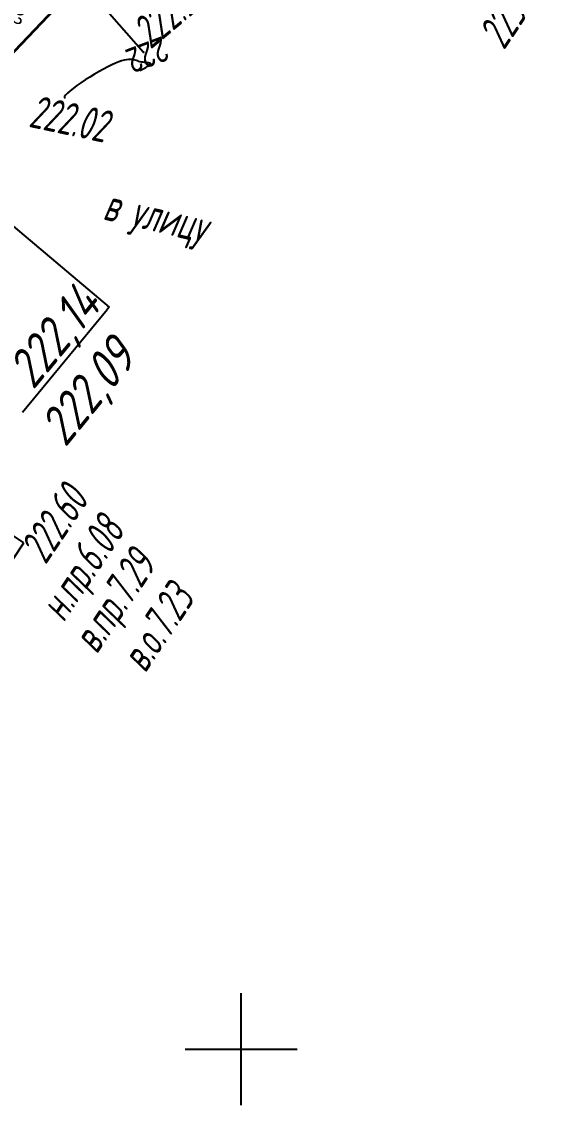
# Model space of a CAD drawing. Header units: millimetres. Extents: x -1799 to 6962, y -1020 to 4121.
# Drawn here: x 3570.9 to 3627, y 2672.6 to 2788.6 of the extents above; entities that cross this region are included whole.
import ezdxf

# ---------------------------------------------------------------- set-up
doc = ezdxf.new("R2010")
doc.units = ezdxf.units.MM
doc.linetypes.add('CONTI', pattern=[0])
doc.linetypes.add('STROT', pattern=[1.7, 0.5, -1.2])
doc.layers.add('10', color=1, linetype='Continuous', lineweight=35)
doc.layers.add('Отметки', color=5, linetype='Continuous', lineweight=30)
for name, color, linetype in [('GOR_BDEFAULT', 212, 'CONTI'), ('NAD_MDEFAULT', 7, 'CONTI'), ('PI_OTDEFAULT', 172, 'CONTI'), ('PI_TTDEFAULT', 5, 'CONTI'), ('SETKR', 2, 'CONTI'), ('SIT_LDEFAULT', 7, 'CONTI'), ('USLZNDEFAULT', 7, 'CONTI'), ('разметка', 7, 'Continuous')]:
    doc.layers.add(name, color=color, linetype=linetype)
doc.styles.add('eskd', font='spds.shx', dxfattribs={"width": 1.2, "oblique": 15})
doc.styles.add('SHRFT', font='TXT', dxfattribs={"width": 3.5})
doc.styles.add('ГОСТ', font='', dxfattribs={"oblique": 15, "height": 4})
doc.styles.get('ГОСТ').set_extended_font_data('GOST type A')

# ---------------------------------------------------------------- blocks, each defined once
blk = doc.blocks.new('BL_333')
at = {"color": 0}
for p, q in [((0, -6), (0, 6)), ((-6, 0), (6, 0))]:
    blk.add_line(p, q, dxfattribs=at)
blk = doc.blocks.new('BL_27')
at = {"color": 0}
for p, q in [((1, 1), (-1, 1)), ((-1, 1), (-1, -1)), ((1, -1), (1, 1)), ((-1, -1), (1, -1))]:
    blk.add_line(p, q, dxfattribs=at)
blk.add_circle((0, 0), 0.1, dxfattribs=at)

msp = doc.modelspace()

# ---------------------------------------------------------------- linework, layer by layer
at = {"layer": '10'}
msp.add_line((3505.62, 2717.91), (3605.11, 2822.11), dxfattribs=at)
msp.add_line((3505.62, 2717.91), (3605.11, 2822.11), dxfattribs=at)
at = {"layer": 'GOR_BDEFAULT', "color": 212, "elevation": 222, "flags": 128}
for points in [[(3580.52, 2783.98), (3580.1, 2783.77), (3579.63, 2783.52), (3579.15, 2783.25), (3578.66, 2782.96), (3578.16, 2782.66), (3577.67, 2782.35), (3577.21, 2782.04), (3576.77, 2781.74), (3576.38, 2781.45), (3576.05, 2781.18), (3575.77, 2780.94), (3575.57, 2780.74), (3575.46, 2780.58), (3575.45, 2780.46), (3575.54, 2780.4)], [(3583.5, 2783.37), (3583.86, 2783.55), (3584.15, 2783.7), (3584.37, 2783.82), (3584.53, 2783.92), (3584.62, 2784), (3584.67, 2784.06), (3584.66, 2784.11), (3584.62, 2784.14), (3584.54, 2784.16), (3584.44, 2784.18), (3584.31, 2784.19), (3584.17, 2784.21), (3584.01, 2784.22), (3583.86, 2784.24), (3583.71, 2784.26), (3583.56, 2784.3), (3583.42, 2784.34), (3583.29, 2784.39), (3583.15, 2784.43), (3583.01, 2784.47), (3582.85, 2784.51), (3582.69, 2784.53), (3582.51, 2784.55), (3582.31, 2784.54), (3582.09, 2784.52), (3581.85, 2784.47), (3581.57, 2784.4), (3581.26, 2784.29), (3580.91, 2784.16), (3580.52, 2783.98)]]:
    msp.add_lwpolyline(points, dxfattribs=at)
at = {"layer": 'PI_TTDEFAULT', "color": 5}
msp.add_point((3583.91, 2785.33, 222.52), dxfattribs=at)
at = {"layer": 'SIT_LDEFAULT', "color": 7}
msp.add_line((3579.5, 2790.37), (3583.91, 2785.33), dxfattribs=at)
at = {"layer": 'Отметки', "linetype": 'ByBlock', "lineweight": -2, "ltscale": 0.2}
msp.add_line((3580.25, 2758.05), (3580.02, 2757.78), dxfattribs=at)
for points in [[(3562.61, 2772.86), (3580.25, 2758.05)], [(3570.98, 2746.8), (3580.02, 2757.78)]]:
    msp.add_lwpolyline(points, dxfattribs=at)
at = {"layer": 'разметка', "linetype": 'STROT', "lineweight": 30, "ltscale": 7}
msp.add_lwpolyline([(3557.78, 2787.82, -0.010898), (3573.76, 2804.67, -0.010974), (3593.95, 2823.28, 0.001924), (3593.95, 2823.28, 0.001924)], format="xyb", dxfattribs=at)

# ---------------------------------------------------------------- block references
at = {"layer": 'SETKR', "color": 82}
msp.add_blockref('BL_333', (3594.35, 2678.64), dxfattribs=at)
at = {"layer": 'USLZNDEFAULT', "color": 7, "rotation": 56}
msp.add_blockref('BL_27', (3569.72, 2732.54), dxfattribs=at)

# ---------------------------------------------------------------- texts
at = {"layer": 'GOR_BDEFAULT', "color": 212, "style": 'SHRFT', "width": 0.75}
for height, rotation, p in [(1.722, 254.2259, (3569.85, 2791.37, 222)), (2.625, 200.6036, (3585.91, 2787.06, 222))]:
    msp.add_text('222', height=height, rotation=rotation, dxfattribs=at).set_placement(p)
at = {"layer": 'NAD_MDEFAULT', "color": 7, "style": 'eskd', "oblique": 10, "width": 0.8}
for s, rotation, p in [('в улицу', 346.6331, (3579.45, 2767.46)), ('н.пр.6.08', 56, (3575.37, 2724.23)), ('в.пр.7.29', 56, (3578.89, 2720.82)), ('в.о.7.23', 56, (3584.08, 2718.8))]:
    msp.add_text(s, height=3.5, rotation=rotation, dxfattribs=at).set_placement(p)
at = {"layer": 'PI_OTDEFAULT', "color": 172, "style": 'eskd', "oblique": 10, "width": 0.8}
for s, rotation, p in [('223.45', 56, (3622.46, 2785.47)), ('222.52', 40, (3584.66, 2785.56)), ('222.02', 348, (3571.51, 2777.36)), ('222.60', 56, (3573.43, 2730.41))]:
    msp.add_text(s, height=3.5, rotation=rotation, dxfattribs=at).set_placement(p)
at = {"layer": 'Отметки', "color": 0, "style": 'ГОСТ', "oblique": 15}
msp.add_text('222,09', height=4, rotation=50.8545, dxfattribs=at).set_placement((3575.53, 2742.94, 126.57))
at = {"layer": 'Отметки', "ltscale": 0.2, "insert": (3576.47, 2760.7), "char_height": 4, "attachment_point": 3, "rotation": 50.5414, "style": 'ГОСТ'}
msp.add_mtext('222,14', dxfattribs=at)

doc.saveas('drawing.dxf')
